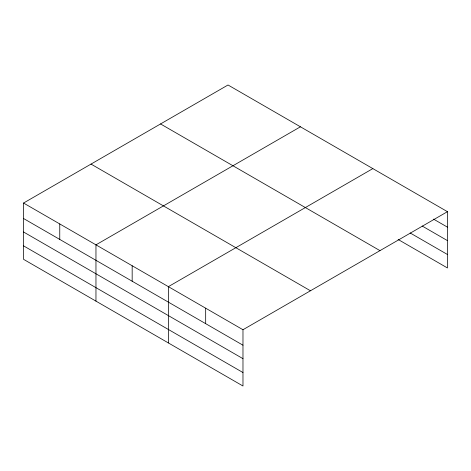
<?xml version="1.0" encoding="UTF-8"?>
<svg xmlns="http://www.w3.org/2000/svg" width="471" height="471" viewBox="0 0 471 471"><rect width="100%" height="100%" fill="white"/><g stroke="black" fill="none" stroke-linecap="round" stroke-linejoin="round"><path stroke-width="0.71" d="M23.55 203.042L242.977 329.729L242.977 386.008L23.55 259.321L23.55 203.042L228.023 84.992L447.45 211.679L447.45 267.958L398.136 239.486M300.433 126.799L95.96 244.849L95.96 301.128M372.844 168.606L168.371 286.656L168.371 342.935M242.977 329.729L447.45 211.679M433.538 219.121L447.45 227.152M422.157 226.015L447.45 240.616M410.147 232.957L447.45 254.493M160.546 123.95L379.973 250.637M91.027 164.091L310.454 290.772M23.55 218.515L242.977 345.202M23.55 231.985L242.977 358.667M23.55 245.856L242.977 372.543M205.674 308.193L205.674 323.665M132.168 265.756L132.168 281.228M59.758 223.949L59.758 239.421"/></g></svg>
